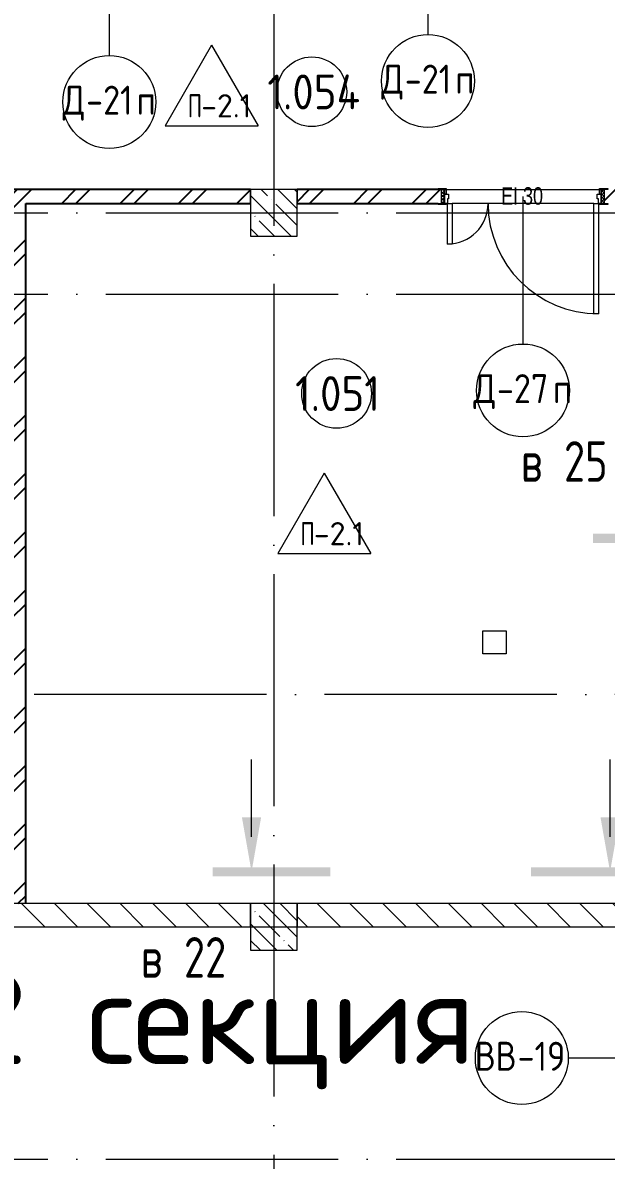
# Model space of a CAD drawing. Header units: millimetres. Extents: x -68946 to 690821, y -552984 to 293768.
# Drawn here: x 119026 to 124050, y 43515 to 53312 of the extents above; entities that cross this region are included whole.
import ezdxf

# ---------------------------------------------------------------- set-up
doc = ezdxf.new("R2010")
doc.units = ezdxf.units.MM
for name, pattern in [('ADSK_Линия сетки', [2500, 2000, -250, 0, -250]), ('ADSK_Невидимые', [500, 300, -200]), ('ADSK_Скрыто', [600, 300, -300])]:
    doc.linetypes.add(name, pattern=pattern)
for name, color, linetype, lineweight in [('0) блоки', 250, 'Continuous', 25), ('A-AREA-____-IDEN', 250, 'Continuous', 9), ('A-DETL-____-HDLN', 250, 'ADSK_Невидимые', 9), ('A-DOOR-____-IDEN', 250, 'Continuous', 9), ('A-DOOR-____-MCUT', 250, 'Continuous', 5), ('A-DOOR-____-OTLN', 250, 'Continuous', 5), ('A-DOOR-FRAM-MCUT', 250, 'Continuous', 5), ('A-DOOR-FRAM-OTLN', 250, 'Continuous', 5), ('A-FLOR-____-IDEN', 250, 'Continuous', 9), ('A-FLOR-____-OTLN', 250, 'Continuous', 9), ('A-WALL-____-MCUT', 250, 'Continuous', 13), ('A-WALL-____-PATT', 250, 'Continuous', 13), ('G-____-____-SYMB', 250, 'ADSK_Скрыто', 9), ('G-____-____-TEXT', 250, 'Continuous', 9), ('I-WALL-____-OTLN', 250, 'Continuous', 9), ('S-COLS-____-MCUT', 250, 'Continuous', 25), ('S-COLS-____-OTLN', 250, 'Continuous', 9), ('S-GRID-____-OTLN', 250, 'Continuous', 9)]:
    doc.layers.add(name, color=color, linetype=linetype, lineweight=lineweight)
doc.styles.add('Arial Narrow', font='ARIALN.TTF', dxfattribs={"width": 0.9, "height": 150})
doc.styles.add('GOST Common_1', font='', dxfattribs={"width": 0.9, "height": 250})
doc.styles.add('GOST Common_2', font='', dxfattribs={"width": 0.8, "height": 350})
doc.styles.add('ISOCPEUR_1', font='isocpeur.ttf', dxfattribs={"width": 0.9, "height": 250})
doc.styles.add('ISOCPEUR_2', font='isocpeur.ttf', dxfattribs={"height": 160})
doc.styles.add('ISOCPEUR_6', font='isocpeur.ttf', dxfattribs={"height": 3.5})
doc.styles.get('GOST Common_1').set_extended_font_data('GOST Common')
doc.styles.get('GOST Common_2').set_extended_font_data('GOST Common')
pattern_1 = [(45, (12287.9, -7e-12), (-251.4472, 251.4472), []), (45, (12287.9, 381), (-251.4472, 251.4472), [])]
pattern_2 = [(135, (12287.91, -0.0006), (-142.5612, -142.5612), []), (135, (12430.48, -0.0006), (-142.5612, -142.5612), [252.016, -50.403, 3.353, -47.05])]

# ---------------------------------------------------------------- blocks, each defined once
blk = doc.blocks.new('Разрез - Номер вида сзади_3_5 мм-32550532-АР1_Кладочный план 1 этажа С2и3')
at = {"layer": 'G-____-____-SYMB', "linetype": 'Continuous'}
for points in [[(9.798, 0.404), (9.798, -0.394), (-0.333, -0.394), (-0.333, 0.404)], [(2.176, -4.675), (3, 0), (3.824, -4.675)]]:
    blk.add_hatch(color=256, dxfattribs=at).paths.add_polyline_path(points)
at = {"layer": 'G-____-____-SYMB', "linetype": 'Continuous', "lineweight": 20}
blk.add_line((3, -3), (3, -9.663), dxfattribs=at)
blk = doc.blocks.new('Разрез - Номер вида спереди_3_5 мм-32550530-АР1_Кладочный план 1 этажа С2и3')
at = {"layer": 'G-____-____-SYMB', "linetype": 'Continuous'}
for points in [[(9.798, 0.404), (9.798, -0.394), (-0.333, -0.394), (-0.333, 0.404)], [(2.176, -4.675), (3, 0), (3.824, -4.675)]]:
    blk.add_hatch(color=256, dxfattribs=at).paths.add_polyline_path(points)
at = {"layer": 'G-____-____-SYMB', "linetype": 'Continuous', "lineweight": 20}
blk.add_line((3, -3), (3, -9.663), dxfattribs=at)
blk = doc.blocks.new('Дверь_СКБ_2Ст_Внутренняя - Д-27л_1400x2100h_Помещение холодильным оборудованием-41796115-АР1_Маркировочный план 1 этажа С2и3')
at = {"layer": 'A-DOOR-____-OTLN'}
h = blk.add_hatch(dxfattribs=at)
h.set_pattern_fill('FP_42', color=256, style=0, pattern_type=2)
h.set_pattern_definition([(225, (1601.41, -124.685), (-14.14214, 14.14214), []), (135, (1601.41, -124.685), (14.14214, 14.14214), [])])
h.paths.add_polyline_path([(712.5, -60), (712.5, 60), (687.5, 60), (687.5, -60)])
at = {"layer": 'A-DOOR-FRAM-OTLN'}
h = blk.add_hatch(dxfattribs=at)
h.set_pattern_fill('FP_43', color=256, style=0, pattern_type=2)
h.set_pattern_definition([(315, (-521.384, -124.685), (-14.1421, -14.1421), []), (225, (-521.384, -124.685), (-14.1421, 14.1421), [])])
h.paths.add_polyline_path([(-687.5, -60), (-662.5, -60), (-662.5, 60), (-687.5, 60)])
at = {"layer": 'A-DOOR-____-MCUT'}
for p, q in [((-637.5, -60), (-597.5, -60)), ((-637.5, -410), (-637.5, -60)), ((-597.5, -60), (-597.5, -410)), ((622.5, -60), (662.5, -60)), ((622.5, -1010), (622.5, -60)), ((662.5, -60), (662.5, -1010)), ((-597.5, -410), (-637.5, -410)), ((662.5, -1010), (622.5, -1010))]:
    blk.add_line(p, q, dxfattribs=at)
at = {"layer": 'A-DOOR-____-OTLN'}
for centre, radius, start, end in [((-637.5, -60), 350, 270, 360), ((662.5, -60), 950, 180, 270)]:
    blk.add_arc(centre, radius, start, end, dxfattribs=at)
at = {"layer": 'A-DOOR-FRAM-MCUT'}
for p, q in [((-717.5, 68), (-647.5, 68)), ((-717.5, 60), (-717.5, 68)), ((-647.5, 60), (-717.5, 60)), ((-687.5, 60), (-662.5, 60)), ((-687.5, -60), (-687.5, 60)), ((-662.5, 60), (-662.5, -60)), ((-662.5, 60), (-647.5, 60)), ((-662.5, 20), (-662.5, 60)), ((-662.5, 20), (-627.5, 20)), ((-662.5, -60), (-662.5, 20)), ((-647.5, 20), (-662.5, 20)), ((-647.5, 68), (-647.5, 60)), ((-647.5, 60), (-647.5, 20)), ((-627.5, 20), (-627.5, -20)), ((652.5, 20), (687.5, 20)), ((652.5, -20), (652.5, 20)), ((672.5, 60), (672.5, 68)), ((672.5, 68), (742.5, 68)), ((672.5, 20), (672.5, 60)), ((672.5, 60), (687.5, 60)), ((742.5, 60), (672.5, 60)), ((687.5, 20), (672.5, 20)), ((687.5, -60), (687.5, 60)), ((687.5, 60), (712.5, 60)), ((687.5, 60), (687.5, 20)), ((687.5, 20), (687.5, -60)), ((712.5, 60), (712.5, -60)), ((742.5, 68), (742.5, 60)), ((-717.5, -60), (-647.5, -60)), ((-717.5, -68), (-717.5, -60)), ((-647.5, -68), (-717.5, -68)), ((-662.5, -60), (-687.5, -60)), ((-662.5, -59), (-647.5, -59)), ((-662.5, -60), (-662.5, -59)), ((-637.5, -60), (-662.5, -60)), ((-647.5, -60), (-662.5, -60)), ((-647.5, -59), (-647.5, -60)), ((-647.5, -60), (-647.5, -68)), ((-637.5, -20), (-637.5, -60)), ((-627.5, -20), (-637.5, -20)), ((662.5, -20), (652.5, -20)), ((662.5, -60), (662.5, -20)), ((687.5, -60), (662.5, -60)), ((672.5, -60), (672.5, -59)), ((672.5, -59), (687.5, -59)), ((687.5, -60), (672.5, -60)), ((672.5, -68), (672.5, -60)), ((672.5, -60), (742.5, -60)), ((742.5, -68), (672.5, -68)), ((687.5, -59), (687.5, -60)), ((712.5, -60), (687.5, -60)), ((742.5, -60), (742.5, -68))]:
    blk.add_line(p, q, dxfattribs=at)
blk = doc.blocks.new('AAR_СКБ_Марка_Помещения_мал - Номер-28977439-АР1_Маркировочный план 1 этажа С2и3')
at = {"layer": 'A-AREA-____-IDEN'}
blk.add_circle((-0.028, 0), 3, dxfattribs=at)
blk = doc.blocks.new('AAR_СКБ_Марка_Перекрытия - Марка пола-17325028-АР1_Маркировочный план 1 этажа С2и3')
at = {"layer": 'A-FLOR-____-IDEN'}
for p, q in [((0, 6.932), (-4.002, 0)), ((0, 6.932), (4.002, 0)), ((-4.002, 0), (4.002, 0))]:
    blk.add_line(p, q, dxfattribs=at)
blk = doc.blocks.new('ADSK_Марка_Дверь - Типоразмер_ADSK_Марка-30565456-АР1_Маркировочный план 1 этажа С2и3')
at = {"layer": 'A-DOOR-____-IDEN'}
blk.add_circle((0, 0), 4, dxfattribs=at)

msp = doc.modelspace()

# ---------------------------------------------------------------- hatches: boundary and pattern name
at = {"layer": '0) блоки'}
h = msp.add_hatch(dxfattribs=at)
h.set_pattern_fill('FP_4', color=256, style=0, pattern_type=2)
h.set_pattern_definition(pattern_1)
h.paths.add_polyline_path([(127814.7612, 51755.0006), (128032.8925, 51755.0006), (128032.8925, 51875.0006), (127814.7612, 51875.0006), (127814.7612, 51814.9838)])
h.paths.add_polyline_path([(126714.7612, 51755.0006), (126714.7612, 51875.0006), (126537.8919, 51875.0006), (126537.8919, 51755.0006), (126684.7612, 51755.0006)])
h.paths.add_polyline_path([(126106.0385, 51755.0006), (126137.8919, 51755.0006), (126137.8919, 51875.0006), (126087.8919, 51875.0006), (126087.8919, 51755.0006)])
h.paths.add_polyline_path([(125687.8919, 51755.0006), (125687.8919, 51875.0006), (124032.8919, 51875.0006), (124032.8919, 51755.0006), (125420.578, 51755.0006)])
h.paths.add_polyline_path([(122632.8919, 51755.0006), (122632.8919, 51875.0006), (121387.8919, 51875.0006), (121387.8919, 51755.0006), (122602.8919, 51755.0006)])
h.paths.add_polyline_path([(120987.8919, 51755.0006), (120987.8919, 51875.0006), (118787.4669, 51875.0006), (118787.4669, 51755.0006), (119936.8942, 51755.0006)])
h.paths.add_polyline_path([(116852.322, 51755.0006), (117087.8919, 51755.0006), (117087.8919, 51875.0006), (115017.9138, 51875.0006), (115017.9138, 51755.0006), (116624.4823, 51755.0006)])
h.paths.add_polyline_path([(117487.8919, 51755.0006), (117687.4669, 51755.0006), (117687.4669, 51875.0006), (117487.8919, 51875.0006), (117487.8919, 51814.9838)])
h.paths.add_polyline_path([(111711.3684, 51755.0006), (111807.8919, 51755.0006), (111807.8919, 51875.0006), (111687.8919, 51875.0006), (111687.8919, 51755.0006)])
h.paths.add_polyline_path([(113917.9138, 51755.0006), (113917.9138, 51875.0006), (111813.8919, 51875.0006), (111813.8919, 51755.0006), (113887.9138, 51755.0006)])
h = msp.add_hatch(dxfattribs=at)
h.set_pattern_fill('FP_4', color=256, style=0, pattern_type=2)
h.set_pattern_definition([(45, (12287.9, -0.0006), (-251.4472, 251.4472), []), (45, (12287.9, 381), (-251.4472, 251.4472), [])])
h.paths.add_polyline_path([(113887.9138, 51755), (113917.9138, 51755), (113917.9138, 51875), (111687.8919, 51874.9994), (111687.8919, 51755), (113879.9268, 51755)])
h.paths.add_polyline_path([(115017.9138, 51755), (117087.8919, 51755), (117087.8919, 51875), (115017.9138, 51875)])
h.paths.add_polyline_path([(121964.6333, 51755), (122632.8919, 51755), (122632.8919, 51875), (121387.8919, 51875), (121387.8919, 51755)])
h.paths.add_polyline_path([(124062.8919, 51755), (125687.8919, 51755), (125687.8919, 51875), (124032.8919, 51875), (124032.8919, 51755)])
h.paths.add_polyline_path([(126684.7612, 51755), (126714.7612, 51755), (126714.7612, 51875), (126537.8919, 51874.9994), (126537.8919, 51755), (126629.9138, 51755)])
h.paths.add_polyline_path([(126137.8919, 51755), (126137.8919, 51874.9994), (126087.8919, 51874.9994), (126087.8919, 51755), (126115.6063, 51755)])
h.paths.add_polyline_path([(129887.8919, 51755), (129887.8919, 51875), (127814.7612, 51875), (127814.7612, 51755)])
h.paths.add_polyline_path([(117687.4669, 51755), (117687.4669, 51875), (117487.8919, 51874.9994), (117487.8919, 51755), (117657.4669, 51755)])
h.paths.add_polyline_path([(118931.2078, 51755), (120987.8919, 51755), (120987.8919, 51875), (118787.4669, 51875), (118787.4669, 51755), (118817.4669, 51755)])
h = msp.add_hatch(dxfattribs=at)
h.set_pattern_fill('FP_4', color=256, style=0, pattern_type=2)
h.set_pattern_definition(pattern_1)
h.paths.add_polyline_path([(118931.2078, 45725.0006), (119051.2078, 45725.0006), (119051.2078, 51755.0006), (118931.2078, 51755.0006), (118931.2078, 45751.0006)])
at = {"layer": 'A-WALL-____-PATT', "lineweight": 15, "true_color": 0x000000}
h = msp.add_hatch(dxfattribs=at)
h.set_pattern_fill('FP_2', color=18, style=0, pattern_type=2)
h.set_pattern_definition([(135, (12287.91, -0.0006), (-141.42136, -141.42136), [])])
h.paths.add_polyline_path([(126537.8919, 45525), (127412.9138, 45525), (127412.9138, 45725), (126537.8919, 45725)])
h.paths.add_polyline_path([(122148.718, 45525), (125687.8919, 45525), (125687.8919, 45725), (121387.8919, 45725), (121387.8919, 45525), (121506.4015, 45525)])
h.paths.add_polyline_path([(126137.8919, 45525), (126137.8919, 45724.9994), (126087.8921, 45724.9994), (126087.8919, 45525)])
h.paths.add_polyline_path([(117827.9987, 45525), (120987.8919, 45525), (120987.8919, 45725), (117487.8919, 45725), (117487.8919, 45525), (117790.6078, 45525)])
h.paths.add_polyline_path([(114099.831, 45525), (117087.8919, 45525), (117087.8919, 45725), (113537.9138, 45725), (113537.9138, 45525), (114037.745, 45525)])
at = {"layer": 'S-COLS-____-OTLN', "lineweight": 5, "true_color": 0x000000}
h = msp.add_hatch(dxfattribs=at)
h.set_pattern_fill('FP_1', color=18, style=0, pattern_type=2)
h.set_pattern_definition(pattern_2)
h.paths.add_polyline_path([(121007.1954, 51474.9994), (121387.8919, 51474.9994), (121387.8919, 51874.9994), (120987.8919, 51874.9994), (120987.8919, 51474.9994)])
h = msp.add_hatch(dxfattribs=at)
h.set_pattern_fill('FP_1', color=18, style=0, pattern_type=2)
h.set_pattern_definition(pattern_2)
h.paths.add_polyline_path([(121387.8919, 45324.9994), (121387.8919, 45724.9994), (120987.8919, 45724.9994), (120987.8919, 45324.9994)])

# ---------------------------------------------------------------- linework, layer by layer
at = {"layer": '0) блоки'}
for p, q in [((120987.8919, 51875), (118817.4669, 51875)), ((122602.8919, 51875), (121387.8919, 51875)), ((119051.2078, 51755), (120987.8919, 51755)), ((119051.2078, 45725), (119051.2078, 51755)), ((121387.8919, 51755), (122602.8919, 51755))]:
    msp.add_line(p, q, dxfattribs=at)
at = {"layer": 'A-DETL-____-HDLN', "color": 18, "true_color": 0x000000}
for p, q in [((122988.0872, 47875.1373), (122988.0872, 48075.1373)), ((122988.0872, 48075.1373), (123188.0872, 48075.1373)), ((123188.0872, 48075.1373), (123188.0872, 47875.1373)), ((123188.0872, 47875.1373), (122988.0872, 47875.1373))]:
    msp.add_line(p, q, dxfattribs=at)
at = {"layer": 'A-DOOR-____-IDEN', "color": 18, "true_color": 0x000000}
for p, q in [((119770.9964, 53485), (119770.9964, 53029.377)), ((122514.6333, 53485), (122514.6333, 53210.5331)), ((123332.8919, 51815), (123332.4345, 50545)), ((124252.9138, 44395.0377), (123727.8355, 44395.0377))]:
    msp.add_line(p, q, dxfattribs=at)
at = {"layer": 'A-FLOR-____-OTLN', "color": 18, "lineweight": 5, "true_color": 0x000000}
msp.add_line((123942.8919, 51755), (122722.8919, 51755), dxfattribs=at)
at = {"layer": 'A-WALL-____-MCUT', "color": 18, "lineweight": 15, "true_color": 0x000000}
for p, q in [((120987.8919, 51755), (120987.8919, 51875)), ((121387.8919, 51875), (121387.8919, 51755)), ((120987.8919, 45725), (117487.8919, 45725)), ((120987.8919, 45525), (120987.8919, 45725)), ((125687.8919, 45725), (121387.8919, 45725)), ((121387.8919, 45725), (121387.8919, 45525)), ((117487.8919, 45525), (120987.8919, 45525)), ((121387.8919, 45525), (124152.9138, 45525))]:
    msp.add_line(p, q, dxfattribs=at)
at = {"layer": 'I-WALL-____-OTLN', "color": 18, "lineweight": 15, "true_color": 0x000000}
for p, q in [((122672.8919, 51875), (123992.8919, 51875)), ((123942.8919, 51755), (122722.8919, 51755))]:
    msp.add_line(p, q, dxfattribs=at)
at = {"layer": 'S-COLS-____-MCUT', "color": 18, "lineweight": 5, "true_color": 0x000000}
for p, q in [((121387.8919, 51874.9994), (120987.8919, 51874.9994)), ((120987.8919, 51755), (120987.8919, 51474.9994)), ((121387.8919, 51474.9994), (121387.8919, 51755)), ((120987.8919, 51474.9994), (121387.8919, 51474.9994)), ((121387.8919, 45724.9994), (120987.8919, 45724.9994)), ((120987.8919, 45525), (120987.8919, 45324.9994)), ((121387.8919, 45324.9994), (121387.8919, 45525)), ((120987.8919, 45324.9994), (121387.8919, 45324.9994))]:
    msp.add_line(p, q, dxfattribs=at)
at = {"layer": 'S-COLS-____-OTLN', "color": 18, "lineweight": 5, "true_color": 0x000000}
for p, q in [((120987.8919, 51874.9994), (120987.8919, 51755)), ((121387.8919, 51755), (121387.8919, 51874.9994)), ((120987.8919, 45724.9994), (120987.8919, 45525)), ((121387.8919, 45525), (121387.8919, 45724.9994))]:
    msp.add_line(p, q, dxfattribs=at)
at = {"layer": 'S-GRID-____-OTLN', "color": 18, "linetype": 'ADSK_Линия сетки', "true_color": 0x000000}
for p, q in [((121187.9138, 61063.6538), (121187.9138, -2919.5356)), ((77240.3519, 51675), (168626.8279, 51675)), ((77240.3519, 50975), (168626.8279, 50975)), ((168626.8279, 47525), (111607.9138, 47525)), ((77240.3519, 45525), (168626.8279, 45525)), ((77240.3519, 43525), (168626.8279, 43525))]:
    msp.add_line(p, q, dxfattribs=at)

# ---------------------------------------------------------------- block references
at = {"layer": 'A-AREA-____-IDEN', "color": 18, "true_color": 0x000000, "xscale": 99.99999999999993, "yscale": 99.99999999999993, "zscale": 99.99999999999993}
for p in [(121518.2828, 52717.3239), (121730.7839, 50119.5322)]:
    msp.add_blockref('AAR_СКБ_Марка_Помещения_мал - Номер-28977439-АР1_Маркировочный план 1 этажа С2и3', p, dxfattribs=at)
at = {"layer": 'A-DOOR-____-IDEN', "color": 18, "true_color": 0x000000, "xscale": 99.99999999999993, "yscale": 99.99999999999993, "zscale": 99.99999999999993}
for p in [(122515.0907, 52810.5331), (119771.4538, 52629.377), (123332.8919, 50145), (123323.2929, 44395.0377)]:
    msp.add_blockref('ADSK_Марка_Дверь - Типоразмер_ADSK_Марка-30565456-АР1_Маркировочный план 1 этажа С2и3', p, dxfattribs=at)
at = {"layer": 'A-DOOR-____-OTLN', "color": 18, "true_color": 0x000000}
msp.add_blockref('Дверь_СКБ_2Ст_Внутренняя - Д-27л_1400x2100h_Помещение холодильным оборудованием-41796115-АР1_Маркировочный план 1 этажа С2и3', (123320.3919, 51815), dxfattribs=at)
at = {"layer": 'A-FLOR-____-IDEN', "color": 18, "true_color": 0x000000, "xscale": 99.99999999999993, "yscale": 99.99999999999993, "zscale": 99.99999999999993}
for p in [(120651.8271, 52425.2619), (121622.0608, 48740)]:
    msp.add_blockref('AAR_СКБ_Марка_Перекрытия - Марка пола-17325028-АР1_Маркировочный план 1 этажа С2и3', p, dxfattribs=at)
at = {"layer": 'G-____-____-SYMB', "linetype": 'Continuous', "xscale": 99.99999999999993, "yscale": 99.99999999999993, "zscale": 99.99999999999993}
msp.add_blockref('Разрез - Номер вида сзади_3_5 мм-32550532-АР1_Кладочный план 1 этажа С2и3', (123968.4751, 48870.4954), dxfattribs=at)
at = {"layer": 'G-____-____-SYMB', "linetype": 'Continuous', "lineweight": 40, "extrusion": (0, 0, -1), "xscale": 99.99999999999993, "yscale": 99.99999999999993, "zscale": 99.99999999999993, "rotation": 180}
msp.add_blockref('Разрез - Номер вида спереди_3_5 мм-32550530-АР1_Кладочный план 1 этажа С2и3', (-120696.0387, 45999.5798), dxfattribs=at)
at = {"layer": 'G-____-____-SYMB', "linetype": 'Continuous', "xscale": 99.99999999999993, "yscale": 99.99999999999993, "zscale": 99.99999999999993, "rotation": 180}
msp.add_blockref('Разрез - Номер вида сзади_3_5 мм-32550532-АР1_Кладочный план 1 этажа С2и3', (124383.4892, 45999.5798), dxfattribs=at)

# ---------------------------------------------------------------- texts
at = {"layer": 'A-AREA-____-IDEN', "color": 18, "true_color": 0x000000, "char_height": 300, "attachment_point": 1, "style": 'ISOCPEUR_1'}
for s, insert, width in [('1.054', (121131.9436, 52865.9837), 628.523), ('1.051', (121370.8448, 50268.192), 564.388)]:
    msp.add_mtext(s, dxfattribs=dict(at, insert=insert, width=width))
at = {"layer": 'A-DOOR-____-IDEN', "color": 18, "true_color": 0x000000, "attachment_point": 1}
for s, insert, char_height, width, style in [('\\fGOST Common|b0|i0|c204|p34|;\\W.9;Д', (122112.7833, 52950.9837), 250, 245.316375, 'GOST Common_1'), ('-21', (122315.1896, 52950.9837), 250, 526.708687, 'GOST Common_1'), ('\\fGOST Common|b0|i0|c204|p34|;\\W.9;п', (122749.7677, 52950.9837), 250, 194.810062, 'GOST Common_1'), ('\\fGOST Common|b0|i0|c204|p34|;\\W.9;Д', (119369.1464, 52769.8276), 250, 245.316375, 'GOST Common_1'), ('-21', (119571.5527, 52769.8276), 250, 526.708687, 'GOST Common_1'), ('\\fGOST Common|b0|i0|c204|p34|;\\W.9;п', (120006.1308, 52769.8276), 250, 194.810062, 'GOST Common_1'), ('EI 30', (123144.7845, 51895.1485), 150, 447.341625, 'Arial Narrow'), ('\\fGOST Common|b0|i0|c204|p34|;\\W.9;Д', (122906.7345, 50285.4506), 250, 245.316375, 'GOST Common_1'), ('-27', (123109.1408, 50285.4506), 250, 584.430187, 'GOST Common_1'), ('\\fGOST Common|b0|i0|c204|p34|;\\W.9;п', (123591.3439, 50285.4506), 250, 194.810062, 'GOST Common_1'), ('ВВ', (122917.8355, 44535.4883), 250, 447.341625, 'GOST Common_1'), ('-19', (123286.9293, 44535.4883), 250, 526.708687, 'GOST Common_1')]:
    msp.add_mtext(s, dxfattribs=dict(at, insert=insert, char_height=char_height, width=width, style=style))
at = {"layer": 'A-FLOR-____-IDEN', "color": 18, "true_color": 0x000000, "char_height": 200, "attachment_point": 1, "style": 'ISOCPEUR_2'}
for s, insert, width in [('\\fISOCPEUR|b0|i0|c204|p34|;\\W.7;П', (120446.5922, 52696.6477), 140.295312), ('-2.1', (120562.3474, 52696.6477), 381.60325), ('\\fISOCPEUR|b0|i0|c204|p34|;\\W.7;П', (121416.8259, 49011.3858), 140.295312), ('-2.1', (121532.5811, 49011.3858), 381.60325)]:
    msp.add_mtext(s, dxfattribs=dict(at, insert=insert, width=width))
at = {"layer": 'G-____-____-SYMB', "linetype": 'Continuous', "char_height": 350, "attachment_point": 1, "style": 'GOST Common_2'}
for s, insert, width in [(' 25', (123515.922, 49708.0021), 602.869), ('\\fGOST Common|b0|i0|c204|p34|;\\W.8;в', (123314.8387, 49708.0021), 243.713), (' 22', (120243.4856, 45437.0865), 602.869), ('\\fGOST Common|b0|i0|c204|p34|;\\W.8;в', (120042.4022, 45437.0865), 243.713)]:
    msp.add_mtext(s, dxfattribs=dict(at, insert=insert, width=width))
at = {"layer": 'G-____-____-TEXT', "color": 7, "insert": (114536.4819, 45143.0971), "char_height": 800, "width": 18169.734652, "attachment_point": 1, "style": 'ISOCPEUR_6'}
msp.add_mtext('1 этаж, 2 секция', dxfattribs=at)

doc.saveas('drawing.dxf')
